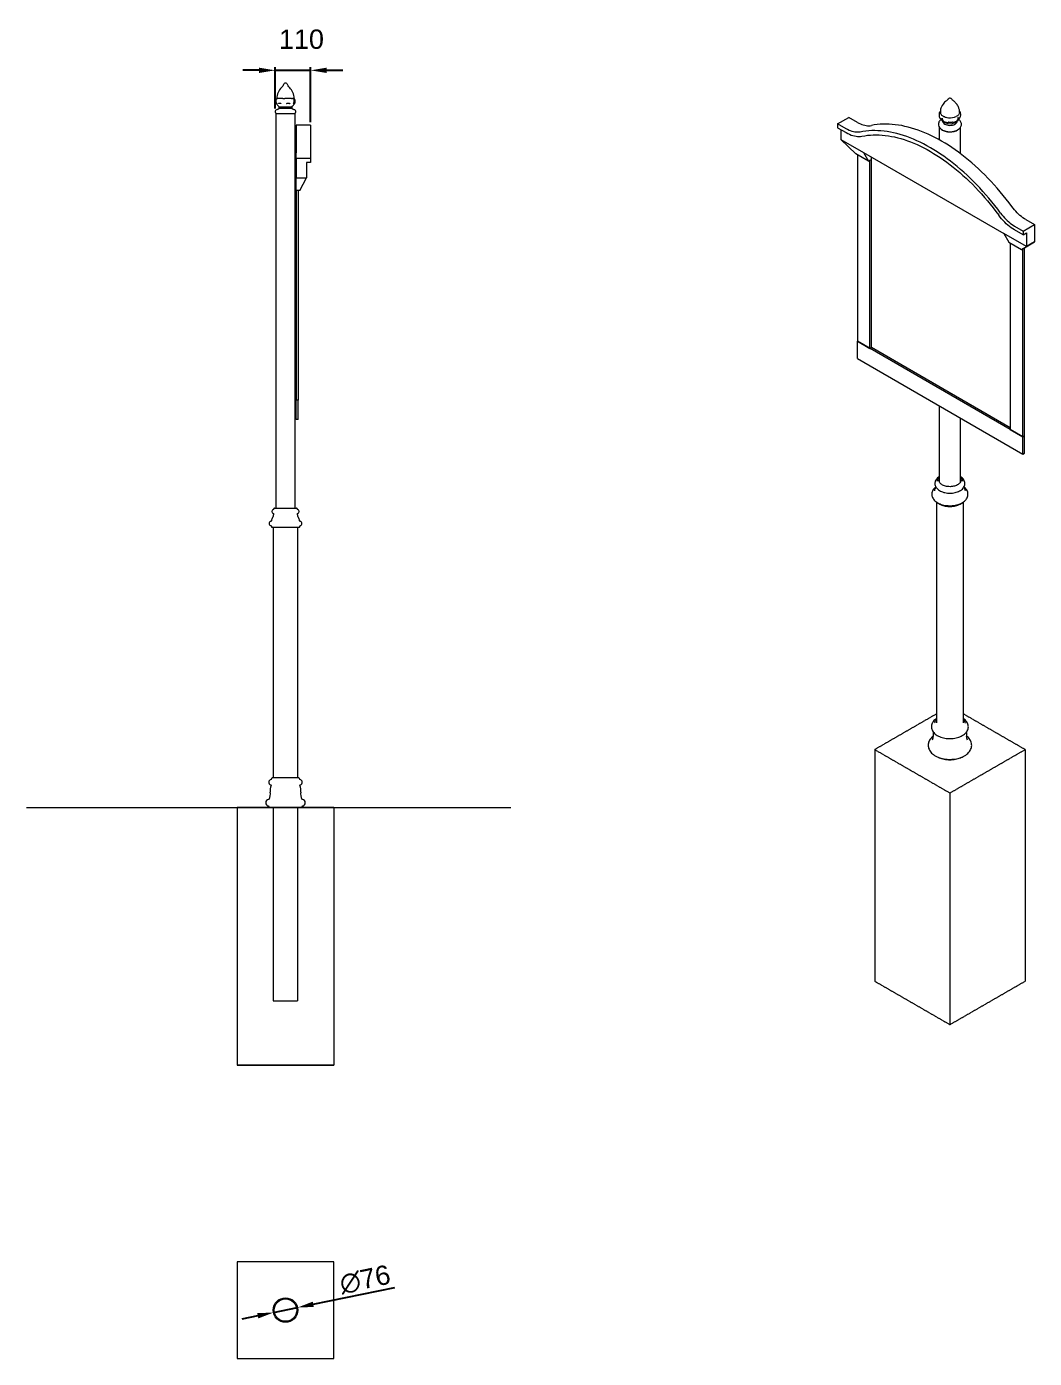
# Model space of a CAD drawing. Header units: millimetres. Extents: x -299 to 5370, y -195 to 4109.
# Drawn here: x 2241 to 5370, y -25 to 4109 of the extents above; entities that cross this region are included whole.
import ezdxf

# ---------------------------------------------------------------- set-up
doc = ezdxf.new("R2010")
doc.units = ezdxf.units.MM
doc.linetypes.add('HIDDEN', pattern=[1.905, 1.27, -0.635])
for name, color, linetype, lineweight in [('ZANO_R', 7, 'Continuous', 0), ('ZANO_R_przerywana', 7, 'HIDDEN', 0), ('ZANO_W', 1, 'Continuous', 0)]:
    doc.layers.add(name, color=color, linetype=linetype, lineweight=lineweight)
doc.styles.add('Arial', font='arial.ttf')
doc.styles.get("Standard").update_dxf_attribs({"font": 'ARIALUNI.TTF'})
doc.dimstyles.new('pl i ang', dxfattribs={"dimtxt": 50, "dimasz": 50, "dimexe": 1.25, "dimexo": 0.625, "dimgap": 10, "dimtad": 1, "dimtoh": 1, "dimtxsty": 'Standard', "dimcen": 2.5, "dimclrd": 1, "dimclre": 1, "dimclrt": 1, "dimadec": 0, "dimazin": 0, "dimtfac": 1, "dimtmove": 0, "dimatfit": 3, "dimfxl": 1, "dimarcsym": 1})

# ---------------------------------------------------------------- blocks, each defined once
blk = doc.blocks.new('*D421')
at = {"layer": 'ZANO_W', "color": 1, "lineweight": -2}
for p, q in [((2962.6, 3973.9), (2912.6, 3973.9)), ((3012.6, 3855.5), (3012.6, 3983.9)), ((3012.6, 3973.9), (3123, 3973.9)), ((3123, 3813.3), (3123, 3983.9)), ((3173, 3973.9), (3223, 3973.9))]:
    blk.add_line(p, q, dxfattribs=at)
at = {"layer": 'ZANO_W', "color": 1}
for points in [[(2962.6, 3965.5), (2962.6, 3982.2), (3012.6, 3973.9)], [(3173, 3982.2), (3173, 3965.5), (3123, 3973.9)]]:
    blk.add_solid(points, dxfattribs=at)
at = {"layer": 'ZANO_W', "color": 1, "insert": (3094.5, 4070.1), "char_height": 60, "attachment_point": 5, "style": 'Arial'}
blk.add_mtext('110', dxfattribs=at)
blk = doc.blocks.new('*D423')
at = {"layer": 'ZANO_W', "color": 1, "lineweight": -2}
for p, q in [((3131.3, 143.3), (3384.4, 195.7)), ((3007.8, 117.7), (3082.3, 133.2)), ((2958.8, 107.6), (2909.8, 97.5))]:
    blk.add_line(p, q, dxfattribs=at)
at = {"layer": 'ZANO_W', "color": 1}
for points in [[(3129.6, 151.5), (3132.9, 135.1), (3082.3, 133.2)], [(2960.5, 99.4), (2957.1, 115.8), (3007.8, 117.7)]]:
    blk.add_solid(points, dxfattribs=at)
at = {"layer": 'ZANO_W', "color": 1, "insert": (3292.1, 219.8), "char_height": 60, "attachment_point": 5, "rotation": 11.6942, "style": 'Arial'}
blk.add_mtext('∅76', dxfattribs=at)

msp = doc.modelspace()

# ---------------------------------------------------------------- linework, layer by layer
at = {"layer": 'ZANO_R'}
for p, q in [((3045.2, 3934.1), (3044.9, 3934.1)), ((3018, 3886.4), (3018, 3886.2)), ((3018.7, 3886.4), (3018, 3886.4)), ((3037, 3886.4), (3020.6, 3886.4)), ((3063.4, 3886.4), (3042.8, 3886.4)), ((3072, 3886.4), (3067.2, 3886.4)), ((3072, 3886.2), (3072, 3886.4)), ((3018, 3870), (3018.2, 3869.9)), ((3030.9, 3871.1), (3023.7, 3871.1)), ((3026.5, 3855.3), (3025.5, 3855.3)), ((3025.7, 3860.9), (3026.6, 3860.9)), ((3064.5, 3855.3), (3026.5, 3855.3)), ((3026.6, 3860.9), (3064.4, 3860.9)), ((3057.9, 3871.1), (3048.7, 3871.1)), ((3072, 3871.1), (3070, 3871.1)), ((3072, 3870.5), (3072, 3870.7)), ((3072, 3869.8), (3072.1, 3869.9)), ((3014.9, 3840.3), (3014.9, 2615.2)), ((3014.9, 3840.3), (3075.2, 3840.3)), ((3075.2, 3685.3), (3075.2, 3840.3)), ((4759.5, 3807.4), (4794.5, 3827.6)), ((4759.5, 3807.4), (4759.5, 3795.7)), ((4785.9, 3792.2), (4759.5, 3807.4)), ((4820.9, 3812.4), (4794.5, 3827.6)), ((5079.4, 3824), (5079.5, 3823.9)), ((5079.7, 3823.7), (5079.5, 3824)), ((5079.5, 3824), (5079.6, 3823.9)), ((5084, 3824.9), (5084.1, 3824.5)), ((5134.3, 3827.7), (5134.4, 3828.8)), ((5137.5, 3825.7), (5137.3, 3825.3)), ((3123, 3803.3), (3078, 3803.3)), ((3078, 3803.3), (3078, 3717.5)), ((3123, 3803.3), (3123, 3717.5)), ((4759.5, 3795.7), (4785.9, 3780.5)), ((4769.6, 3789.9), (4769.6, 3759.3)), ((5075, 3797.9), (5075, 3758.2)), ((5141.4, 3714.8), (5141.4, 3797.7)), ((4769.6, 3759.3), (4839.7, 3718.9)), ((4816.3, 3714.4), (4769.6, 3759.3)), ((3078, 3685.3), (3075, 3685.3)), ((3075, 2895.2), (3075, 3685.3)), ((3078, 3700.3), (3078, 3717.5)), ((3123, 3700.3), (3078, 3700.3)), ((3078, 3700.3), (3078, 3640.3)), ((3123, 3687.3), (3110, 3687.3)), ((3110, 3687.3), (3110, 3640.3)), ((3123, 3717.5), (3123, 3700.3)), ((3123, 3700.3), (3123, 3687.3)), ((4855.3, 3691.9), (4816.3, 3714.4)), ((4821, 3711.7), (4821, 3132.9)), ((4839.7, 3718.9), (5275.5, 3467.3)), ((4839.7, 3718.9), (4855.3, 3691.9)), ((4855.3, 3691.9), (4864.6, 3697.3)), ((4859.9, 3694.6), (4864.6, 3697.3)), ((4859.9, 3110.4), (4859.9, 3694.6)), ((4864.6, 3697.3), (4864.6, 3704.5)), ((4864.6, 3113.1), (4864.6, 3697.3)), ((3078, 3640.3), (3110, 3640.3)), ((3078, 3600.3), (3078, 3640.3)), ((3090, 3600.3), (3110, 3640.3)), ((3078, 3600.3), (3078, 2950.2)), ((3084, 3600.3), (3078, 3600.3)), ((3090, 3600.3), (3078, 3600.3)), ((3084, 3600.3), (3084, 2950.2)), ((5309.1, 3490.1), (5335.4, 3474.9)), ((5335.4, 3463.2), (5309.1, 3478.4)), ((5335.4, 3474.9), (5370.5, 3495.1)), ((5335.4, 3474.9), (5335.4, 3463.2)), ((5344.1, 3510.3), (5370.5, 3495.1)), ((5370.5, 3495.1), (5370.5, 3441.2)), ((5345.6, 3426.8), (5275.5, 3467.3)), ((5275.5, 3467.3), (5291.1, 3440.3)), ((5291.1, 3440.3), (5330, 3417.8)), ((5295.8, 3437.6), (5295.8, 2858.8)), ((5335.4, 3463.2), (5345.6, 3469.1)), ((5339.3, 3423.2), (5370.5, 3441.2)), ((5345.6, 3469.1), (5345.6, 3426.8)), ((5370.5, 3441.2), (5345.6, 3426.8)), ((5330, 3417.8), (5345.6, 3426.8)), ((5330, 3417.8), (5339.3, 3423.2)), ((5334.7, 3420.5), (5339.3, 3423.2)), ((5334.7, 2836.4), (5334.7, 3420.5)), ((5339.3, 2839.1), (5339.3, 3423.2)), ((4821, 3132.9), (4859.9, 3110.4)), ((4821, 3079), (4821, 3132.9)), ((5334.7, 2836.4), (4821, 3132.9)), ((4859.9, 3110.4), (4864.6, 3113.1)), ((5295.8, 2864.2), (4864.6, 3113.1)), ((4821, 3079), (5334.7, 2782.4)), ((3084, 2950.2), (3078, 2950.2)), ((3078, 2890.2), (3078, 2950.2)), ((3084, 2890.2), (3084, 2950.2)), ((3078, 2895.2), (3075, 2895.2)), ((3075.2, 2615.2), (3075.2, 2895.2)), ((5075, 2932.3), (5075, 2696.7)), ((5141.4, 2696.7), (5141.4, 2894)), ((3084, 2890.2), (3078, 2890.2)), ((5295.8, 2858.8), (5334.7, 2836.4)), ((5334.7, 2836.4), (5339.3, 2839.1)), ((5334.7, 2782.4), (5334.7, 2836.4)), ((5339.3, 2785.1), (5339.3, 2839.1)), ((5334.7, 2782.4), (5339.3, 2785.1)), ((5068.6, 2699.6), (5068.6, 2698.9)), ((5147.8, 2698.9), (5147.8, 2699.6)), ((5147.8, 2699.6), (5147.8, 2699.4)), ((5156.3, 2668.4), (5156.3, 2668.1)), ((3009.1, 2613.2), (3009.1, 2612.4)), ((3011.1, 2615.2), (3079, 2615.2)), ((3081, 2612.4), (3081, 2613.2)), ((5066.3, 2634), (5066.3, 1948)), ((5150.1, 1948), (5150.1, 2634)), ((3001, 2558.5), (3001, 2557.2)), ((3003, 2555.2), (3087.1, 2555.2)), ((3007, 2555.2), (3007, 1777.1)), ((3083.1, 1777.1), (3083.1, 2555.2)), ((3089.1, 2557.2), (3089.1, 2558.5)), ((5060.9, 1948.9), (5060.7, 1947.8)), ((5060.9, 1948.9), (5061, 1949.3)), ((5155.7, 1947.8), (5155.5, 1948.9)), ((5155.7, 1947.8), (5155.7, 1947.6)), ((3001.9, 1775.4), (3001.7, 1774.2)), ((3086.2, 1777.1), (3003.9, 1777.1)), ((3088.3, 1774.2), (3088.2, 1775.4)), ((2241.1, 1685.1), (3745.2, 1685.1)), ((2895, 1685.1), (3195, 1685.1)), ((3195, 1685.1), (2895, 1685.1)), ((2994, 1687.8), (2994, 1687.1)), ((3083.1, 1685.1), (3007, 1685.1)), ((3096.1, 1687.1), (3096.1, 1687.8))]:
    msp.add_line(p, q, dxfattribs=at)
at = {"layer": 'ZANO_R', "flags": 128}
for points in [[(3044.9, 3934.1), (3043.9, 3934), (3042.9, 3933.7), (3041.2, 3932.7), (3039.8, 3931.2), (3038.8, 3929.6), (3036.4, 3925.1), (3033.1, 3921.2), (3029.7, 3917.3), (3026.5, 3913.1), (3022.9, 3907), (3020.1, 3900.4), (3018.8, 3895.9), (3018.1, 3891.2), (3018, 3886.4)], [(3072, 3886.4), (3071.9, 3891.2), (3071.2, 3895.9), (3070, 3900.4), (3067.2, 3907), (3063.6, 3913.1), (3061, 3916.5), (3058.3, 3919.7), (3055.6, 3922.8), (3053.2, 3925.9), (3051.3, 3929.6), (3050.3, 3931.2), (3048.9, 3932.7), (3047.1, 3933.7), (3046.1, 3934), (3045.2, 3934.1)], [(3018.7, 3886.4), (3019.2, 3886.4), (3020.5, 3886.4), (3020.6, 3886.4)], [(3037, 3886.4), (3038.8, 3886.4), (3042.6, 3886.4), (3042.8, 3886.4)], [(3063.4, 3886.4), (3064.7, 3886.4), (3067.1, 3886.4), (3067.2, 3886.4)], [(5137.9, 3842.8), (5137.9, 3847.3), (5137.5, 3850.9), (5136.9, 3853.7), (5136.3, 3855.7), (5135.8, 3857.4), (5135, 3859.5), (5133.8, 3862.1), (5132.1, 3865.1), (5130.7, 3867.3), (5129.1, 3869.5), (5127, 3872.1), (5124.8, 3874.3), (5123.4, 3875.6), (5122.1, 3876.7), (5120.6, 3877.8), (5119.1, 3878.9), (5117.9, 3879.8), (5117.1, 3880.4), (5116.6, 3880.8), (5115.9, 3881.6), (5115, 3883), (5113.8, 3884.7), (5112.4, 3886), (5110.9, 3886.9), (5109, 3887.4), (5108, 3887.5), (5107.1, 3887.4), (5105, 3886.6), (5103.3, 3885.4), (5102.1, 3884.1), (5101.3, 3882.9), (5100.7, 3882), (5100, 3881), (5099, 3880.1), (5097.1, 3878.8), (5095.9, 3877.9), (5094.5, 3876.9), (5091.8, 3874.6), (5089.7, 3872.4), (5086.8, 3868.9), (5084.1, 3864.8), (5081.8, 3860.3), (5080.4, 3856.7), (5079.4, 3853.2), (5078.9, 3850.6), (5078.5, 3847.1), (5078.5, 3842.8)], [(3025.5, 3855.5), (3025.4, 3854.6), (3024.4, 3854), (3022.9, 3853.4), (3021.4, 3852.9), (3019.8, 3852.3), (3018.2, 3851.7), (3016.6, 3850.9), (3015.2, 3850), (3013.9, 3848.8), (3013, 3847.3), (3012.6, 3845.5), (3012.8, 3843.7), (3013.5, 3842), (3014.1, 3841.3), (3014.9, 3840.7), (3015.9, 3840.4), (3016.6, 3840.3)], [(3017.7, 3885.3), (3016.5, 3884.4), (3015.5, 3882.9), (3015.1, 3881.5), (3015, 3880.4), (3015.1, 3878.5), (3015.3, 3876.7), (3015.3, 3876.2), (3015.3, 3876.1), (3015.4, 3876), (3015.4, 3876), (3015.4, 3876), (3015.4, 3876), (3015.4, 3875.9), (3015.4, 3875.9), (3015.4, 3875.8), (3015.4, 3875.7), (3015.4, 3875.4), (3015.4, 3875), (3015.5, 3873.8), (3016, 3872.2), (3016.5, 3871.4), (3017.2, 3870.7), (3018.2, 3869.9)], [(3017.7, 3885.4), (3017.6, 3885.3), (3017.6, 3885.4)], [(3018, 3869.9), (3018, 3869.9), (3018.1, 3869.8)], [(3018.1, 3869.9), (3018.1, 3869.2), (3018.8, 3867.5), (3019.8, 3866), (3021, 3864.8), (3022.2, 3863.8), (3023.4, 3862.8), (3024.7, 3861.8), (3025.7, 3860.9)], [(3025.7, 3860.9), (3025.4, 3860.8), (3024.8, 3860.1), (3024.5, 3859.5), (3024.3, 3858.9), (3024.2, 3858.3), (3024.2, 3857.4), (3024.4, 3856.5), (3024.6, 3856.1), (3025, 3855.6), (3025.5, 3855.3)], [(3064.4, 3860.9), (3065.8, 3862.1), (3067.4, 3863.4), (3069, 3864.8), (3070.2, 3866), (3071.3, 3867.5), (3072, 3869.2), (3072, 3870.7)], [(3064.4, 3855.2), (3064.6, 3855.3), (3065.1, 3855.6), (3065.5, 3856.1), (3065.7, 3856.5), (3065.9, 3857.4), (3065.9, 3858.3), (3065.8, 3858.8), (3065.7, 3859.3), (3065.5, 3859.8), (3065.1, 3860.4), (3064.5, 3860.9), (3064.4, 3860.9)], [(3073.4, 3840.3), (3074.2, 3840.4), (3075.1, 3840.7), (3075.9, 3841.3), (3076.5, 3842), (3077.3, 3843.7), (3077.4, 3845.5), (3077, 3847.3), (3076.1, 3848.8), (3074.9, 3850), (3073.5, 3850.9), (3071.9, 3851.7), (3070.3, 3852.3), (3068.7, 3852.9), (3067.1, 3853.4), (3065.6, 3854), (3064.7, 3854.6), (3064.6, 3855.5)], [(3069.1, 3870.5), (3069.9, 3871.1), (3070.7, 3872.8), (3071, 3873.8), (3071.4, 3875.2), (3072, 3879.3), (3071.9, 3881.7), (3071.7, 3883.3), (3071.4, 3884.3), (3071.1, 3884.8), (3070.6, 3885.4)], [(3070.7, 3885.2), (3070.6, 3885.3), (3070.4, 3885.4)], [(3072, 3871.2), (3071.8, 3873.9), (3071.7, 3875.5), (3071.6, 3876.6)], [(3071.9, 3869.9), (3072.5, 3870.3), (3073.6, 3871.4), (3074.2, 3872.5), (3074.5, 3873.6), (3074.7, 3875.2), (3074.7, 3876.4), (3075, 3879), (3074.9, 3881.6), (3074.1, 3883.7), (3073.2, 3884.8), (3072.4, 3885.3)], [(3072.4, 3885.4), (3072.5, 3885.3), (3072.5, 3885.4)], [(5078.5, 3846.9), (5078.2, 3846.5), (5077.3, 3845.3), (5076.6, 3844.3), (5075.8, 3842.9), (5075.3, 3841.4), (5075, 3840), (5074.8, 3838), (5074.8, 3836.5), (5074.8, 3834.7), (5074.9, 3832.4), (5075.3, 3830), (5076, 3827.9), (5076.5, 3826.8), (5077.3, 3825.6), (5078.4, 3824.6), (5079.6, 3823.9)], [(5137.6, 3825.7), (5138.9, 3826.6), (5140.2, 3828.3), (5141, 3830.2), (5141.4, 3832.5), (5141.6, 3834.9), (5141.6, 3836.8), (5141.6, 3837.6), (5141.5, 3838.4), (5141.3, 3840.6), (5140.7, 3843.3), (5139.6, 3845.3), (5138.3, 3847.2), (5137.8, 3847.6)], [(4820.9, 3812.4), (4825.5, 3809.9), (4830.1, 3807.7), (4834.7, 3805.8), (4839.2, 3804.3), (4843.7, 3803.2), (4848.1, 3802.4), (4852.4, 3801.9), (4856.5, 3801.8), (4860.6, 3802), (4864.5, 3802.6)], [(5300.5, 3550.9), (5291.7, 3562.7), (5282.8, 3574.2), (5273.7, 3585.6), (5264.5, 3596.7), (5255.1, 3607.7), (5245.6, 3618.4), (5236, 3628.9), (5226.3, 3639.1), (5216.5, 3649.2), (5206.5, 3658.9), (5196.5, 3668.4), (5186.4, 3677.6), (5176.2, 3686.6), (5166, 3695.3), (5155.7, 3703.7), (5145.3, 3711.8), (5134.9, 3719.6), (5124.5, 3727.1), (5114, 3734.3), (5103.5, 3741.1), (5093, 3747.7), (5082.5, 3753.9), (5072, 3759.8), (5061.5, 3765.4), (5051, 3770.7), (5040.5, 3775.6), (5030.1, 3780.1), (5019.7, 3784.3), (5009.3, 3788.2), (4999, 3791.7), (4988.8, 3794.8), (4978.6, 3797.6), (4968.5, 3800), (4958.5, 3802.1), (4948.6, 3803.8), (4938.7, 3805.1), (4929, 3806.1), (4919.4, 3806.7), (4909.9, 3807), (4900.6, 3806.8), (4891.3, 3806.3), (4882.2, 3805.5), (4873.3, 3804.2), (4864.5, 3802.6)], [(5080.7, 3821.4), (5078.6, 3819.6), (5076.7, 3817.6), (5075.5, 3816), (5074.7, 3814.7), (5074.1, 3813.5), (5073.6, 3812.3), (5072.8, 3809.3), (5072.5, 3806.5), (5072.7, 3803.7), (5074, 3799.7), (5076.1, 3796), (5077.8, 3794), (5079.9, 3792), (5082.8, 3789.9), (5085.6, 3788.3), (5089, 3786.7), (5092.2, 3785.6), (5095.2, 3784.8), (5098.5, 3784.1), (5101.9, 3783.6), (5106, 3783.3), (5110.9, 3783.3), (5115.4, 3783.7), (5119.3, 3784.3), (5121.9, 3785), (5125, 3785.9), (5128.5, 3787.2), (5131.8, 3788.8), (5135.2, 3791), (5137.8, 3793.2), (5139.6, 3795.2), (5141.1, 3797.2), (5142.3, 3799.4), (5143.2, 3801.7), (5143.7, 3803.9), (5143.9, 3806.2), (5143.7, 3808.5), (5143.3, 3810.6), (5142.6, 3812.8), (5141.4, 3815.1), (5139.9, 3817.3), (5138.4, 3819), (5136.6, 3820.7), (5135.7, 3821.3)], [(5092.3, 3829), (5089.8, 3830), (5087.5, 3831.2), (5085.4, 3832.5), (5083.6, 3833.9), (5082, 3835.4), (5080.7, 3837), (5079.7, 3838.7), (5079, 3840.4)], [(5079.4, 3824), (5079.6, 3823.3), (5080.4, 3821.8), (5081.8, 3819.7), (5083.6, 3817.6), (5085.2, 3816.2), (5087.2, 3814.7), (5089.6, 3813.2), (5090.5, 3812.8), (5091.2, 3812.4), (5091.8, 3812.2), (5092.2, 3812), (5092.7, 3811.9), (5092.9, 3811.9), (5092.9, 3811.9), (5093, 3811.9)], [(5084.1, 3824.5), (5084.3, 3823.5), (5085.1, 3821.2), (5085.9, 3819.5), (5086.6, 3818.1), (5087.4, 3816.9), (5088, 3816.1), (5088.8, 3815.4), (5089.7, 3814.8), (5091.2, 3814.4), (5092.6, 3814), (5094.5, 3813.4), (5096.3, 3812.7), (5098, 3812.2), (5100.1, 3812), (5100.3, 3812.1)], [(5085.4, 3816), (5085.5, 3815.5), (5086.2, 3813.4), (5087.1, 3811.7), (5088, 3810.5), (5089.6, 3808.8), (5092, 3807.1), (5095.2, 3805.5), (5099, 3804.2), (5103.2, 3803.4), (5107.6, 3803), (5112, 3803.2), (5116.2, 3803.9), (5119.9, 3805), (5123.1, 3806.4), (5125.6, 3807.9), (5127.5, 3809.5), (5128.5, 3810.6), (5129.4, 3811.8), (5130.3, 3813.6), (5130.9, 3815.4), (5131, 3816.1)], [(5099.7, 3812.1), (5102.3, 3812.4), (5103.8, 3813.1)], [(5115.7, 3813.5), (5117.3, 3812.9), (5119.8, 3812.7)], [(5118.8, 3812.6), (5119.7, 3812.6), (5121.1, 3812.9), (5122.5, 3813.4), (5123.5, 3813.9), (5125.2, 3814.6), (5126.5, 3815), (5127.8, 3815.4), (5129, 3815.9), (5130.4, 3816.9), (5131.1, 3817.8), (5131.7, 3818.7), (5132.2, 3819.8), (5132.5, 3820.6), (5132.8, 3821.5), (5133.4, 3823.1), (5134.1, 3825.6), (5134.3, 3827.7)], [(5123.7, 3812.1), (5123.8, 3812.1), (5124.1, 3812.3), (5124.7, 3812.5), (5125.7, 3813), (5127.4, 3813.8), (5129.2, 3814.8), (5130.8, 3815.9), (5132.1, 3817), (5133.6, 3818.5), (5134.9, 3820), (5135.7, 3821.3), (5136.4, 3822.5), (5137, 3823.8), (5137.4, 3825.1), (5137.5, 3825.7)], [(5137.9, 3842.8), (5137.6, 3841), (5137, 3839.3), (5136.1, 3837.6), (5134.9, 3835.9), (5133.4, 3834.4), (5131.6, 3832.9), (5129.6, 3831.6), (5127.4, 3830.4)], [(5137.5, 3825.6), (5137.7, 3825.7), (5137.7, 3825.7)], [(5137.6, 3825.7), (5137.7, 3825.7), (5137.7, 3825.7)], [(5137.9, 3842.8), (5137.9, 3844), (5137.9, 3844.1)], [(4829.5, 3782.4), (4825.6, 3781.8), (4821.5, 3781.6), (4817.3, 3781.7), (4813.1, 3782.1), (4808.7, 3783), (4804.2, 3784.1), (4799.7, 3785.6), (4795.1, 3787.5), (4790.5, 3789.7), (4785.9, 3792.2)], [(4785.9, 3780.5), (4791.1, 3777.7), (4796.3, 3775.2), (4801.5, 3773.1), (4806.6, 3771.4), (4811.6, 3770.1), (4816.6, 3769.2), (4821.4, 3768.6), (4826.2, 3768.5), (4830.7, 3768.8), (4835.1, 3769.5)], [(5265.5, 3530.7), (5256.7, 3542.5), (5247.8, 3554), (5238.7, 3565.4), (5229.4, 3576.5), (5220.1, 3587.5), (5210.6, 3598.2), (5201, 3608.7), (5191.3, 3618.9), (5181.4, 3628.9), (5171.5, 3638.7), (5161.5, 3648.2), (5151.4, 3657.4), (5141.2, 3666.4), (5131, 3675.1), (5120.7, 3683.4), (5110.3, 3691.5), (5099.9, 3699.4), (5089.5, 3706.9), (5079, 3714), (5068.5, 3720.9), (5058, 3727.5), (5047.5, 3733.7), (5037, 3739.6), (5026.5, 3745.2), (5016, 3750.4), (5005.5, 3755.3), (4995.1, 3759.9), (4984.7, 3764.1), (4974.3, 3768), (4964, 3771.5), (4953.8, 3774.6), (4943.6, 3777.4), (4933.5, 3779.8), (4923.5, 3781.9), (4913.5, 3783.6), (4903.7, 3784.9), (4894, 3785.9), (4884.4, 3786.5), (4874.9, 3786.7), (4865.5, 3786.6), (4856.3, 3786.1), (4847.2, 3785.3), (4838.3, 3784), (4829.5, 3782.4)], [(4835.1, 3769.5), (4843.7, 3771), (4852.4, 3772.2), (4861.3, 3773.1), (4870.3, 3773.6), (4879.4, 3773.7), (4888.6, 3773.4), (4898, 3772.9), (4907.5, 3771.9), (4917, 3770.6), (4926.7, 3768.9), (4936.4, 3766.9), (4946.3, 3764.6), (4956.2, 3761.9), (4966.2, 3758.8), (4976.2, 3755.4), (4986.3, 3751.6), (4996.4, 3747.5), (5006.6, 3743.1), (5016.8, 3738.3), (5027, 3733.2), (5037.2, 3727.8), (5047.5, 3722), (5057.7, 3716), (5068, 3709.6), (5078.2, 3702.9), (5088.4, 3695.9), (5098.6, 3688.6), (5108.7, 3681), (5118.8, 3673.1), (5128.8, 3664.9), (5138.8, 3656.4), (5148.7, 3647.7), (5158.5, 3638.7), (5168.3, 3629.5), (5177.9, 3620), (5187.5, 3610.2), (5197, 3600.2), (5206.3, 3590), (5215.6, 3579.6), (5224.7, 3568.9), (5233.7, 3558.1), (5242.6, 3547), (5251.3, 3535.8), (5259.8, 3524.3)], [(5080.8, 3791.2), (5082.3, 3790), (5084.7, 3788.5)], [(5084.7, 3788.5), (5087.4, 3787.1), (5090.3, 3785.9), (5093.4, 3784.9), (5096.7, 3784), (5100.2, 3783.4), (5103.7, 3783), (5107.3, 3782.9), (5110.9, 3782.9), (5114.4, 3783.2), (5117.9, 3783.7), (5121.3, 3784.4), (5124.5, 3785.3), (5127.6, 3786.5), (5130.4, 3787.8), (5132.9, 3789.2), (5135.1, 3790.8), (5135.7, 3791.3)], [(5309.1, 3478.4), (5303.9, 3481.6), (5298.7, 3485.2), (5293.5, 3489.1), (5288.4, 3493.3), (5283.3, 3497.8), (5278.4, 3502.6), (5273.5, 3507.6), (5268.8, 3513), (5264.2, 3518.5), (5259.8, 3524.3)], [(5265.5, 3530.7), (5269.4, 3525.6), (5273.5, 3520.7), (5277.6, 3516), (5281.9, 3511.5), (5286.3, 3507.2), (5290.8, 3503.2), (5295.3, 3499.5), (5299.9, 3496.1), (5304.5, 3493), (5309.1, 3490.1)], [(5344.1, 3510.3), (5339.5, 3513.2), (5334.9, 3516.3), (5330.3, 3519.7), (5325.8, 3523.5), (5321.3, 3527.4), (5316.9, 3531.7), (5312.7, 3536.2), (5308.5, 3540.9), (5304.4, 3545.8), (5300.5, 3550.9)], [(5075, 2712.5), (5072.4, 2710.7), (5069.8, 2708.5), (5067.6, 2706.2), (5065.6, 2703.7), (5064.1, 2701.2), (5062.9, 2698.5), (5062.1, 2695.9), (5061.6, 2693.2), (5061.6, 2690.5), (5061.8, 2687.9), (5062.4, 2685.3), (5063.3, 2682.7), (5064.6, 2680.3), (5066.2, 2677.9), (5068.1, 2675.6), (5070.3, 2673.4), (5072.8, 2671.4), (5075.6, 2669.5), (5078.7, 2667.8), (5081.9, 2666.3), (5085.4, 2664.9), (5089, 2663.8), (5092.8, 2662.9), (5096.7, 2662.1), (5100.6, 2661.6), (5104.6, 2661.3), (5108.6, 2661.2), (5112.6, 2661.4), (5116.6, 2661.7), (5120.6, 2662.3), (5124.4, 2663), (5128.1, 2664), (5131.7, 2665.2), (5135.2, 2666.6), (5138.4, 2668.2), (5141.5, 2670), (5144.3, 2671.9), (5146.8, 2674.1), (5149, 2676.4), (5150.9, 2678.9), (5152.4, 2681.5), (5153.6, 2684.1), (5154.4, 2686.8), (5154.8, 2689.5), (5154.8, 2692.1), (5154.5, 2694.8), (5153.9, 2697.4), (5152.9, 2699.9), (5151.7, 2702.3), (5150, 2704.7), (5148.1, 2707), (5145.9, 2709.1), (5143.3, 2711.2), (5141.4, 2712.5)], [(5141.4, 2705.4), (5141.9, 2703.9), (5142.2, 2701.9), (5142.2, 2699.8), (5141.7, 2697.7), (5140.9, 2695.7), (5139.7, 2693.7), (5138.2, 2691.8), (5136.3, 2690), (5134.1, 2688.3), (5131.6, 2686.8), (5128.9, 2685.5), (5125.9, 2684.3), (5122.7, 2683.3), (5119.3, 2682.5), (5115.8, 2681.9), (5112.3, 2681.6), (5108.6, 2681.4), (5105, 2681.5), (5101.4, 2681.8), (5097.9, 2682.3), (5094.5, 2683.1), (5091.3, 2684), (5088.3, 2685.2), (5085.4, 2686.5), (5082.9, 2687.9), (5080.6, 2689.6), (5078.6, 2691.3), (5077, 2693.2), (5075.7, 2695.2), (5074.8, 2697.2), (5074.3, 2699.3), (5074.2, 2701.3), (5074.4, 2703.4), (5075, 2705.4)], [(5064.5, 2680.5), (5062, 2678.5), (5059.5, 2676), (5057.4, 2673.3), (5055.6, 2670.6), (5054.2, 2667.8), (5053.1, 2664.9), (5052.4, 2662), (5052.1, 2659.1), (5052.2, 2656.2), (5052.5, 2653.4), (5053.3, 2650.6), (5054.3, 2647.8), (5055.7, 2645.1), (5057.4, 2642.5), (5059.4, 2640), (5061.8, 2637.6), (5064.4, 2635.4), (5067.4, 2633.2), (5070.6, 2631.3), (5074, 2629.5), (5077.7, 2627.9), (5081.5, 2626.5), (5085.5, 2625.3), (5089.6, 2624.2), (5093.9, 2623.4), (5098.2, 2622.9), (5102.5, 2622.5), (5106.9, 2622.3), (5111.3, 2622.4), (5115.7, 2622.6), (5120.1, 2623.1), (5124.4, 2623.8), (5128.6, 2624.7), (5132.6, 2625.7), (5136.6, 2627), (5140.3, 2628.5), (5143.9, 2630.2), (5147.3, 2632.1), (5150.4, 2634.2), (5153.3, 2636.5), (5155.9, 2638.9), (5158.2, 2641.4), (5160.1, 2644.1), (5161.7, 2646.9), (5162.9, 2649.8), (5163.7, 2652.7), (5164.2, 2655.6), (5164.3, 2658.5), (5164, 2661.4), (5163.5, 2664.2), (5162.6, 2667), (5161.3, 2669.7), (5159.7, 2672.3), (5157.8, 2674.8), (5155.6, 2677.3), (5153.1, 2679.6), (5151.9, 2680.5)], [(5067.8, 2633), (5068.3, 2632.5), (5070.8, 2630.5), (5073.6, 2628.7), (5074.4, 2628.2), (5076, 2627.3), (5079.2, 2625.8), (5082.6, 2624.4), (5086.2, 2623.2), (5089.9, 2622.2), (5093.8, 2621.4), (5097.7, 2620.7), (5101.8, 2620.3), (5105.9, 2620.1), (5110, 2620.1), (5114.1, 2620.3), (5118.1, 2620.7), (5122.1, 2621.3), (5126, 2622.1), (5129.7, 2623), (5133.3, 2624.2), (5136.8, 2625.6), (5140, 2627.1), (5143, 2628.8), (5145.7, 2630.6), (5148.2, 2632.6), (5148.7, 2633.1)], [(5066.3, 1961.8), (5064.1, 1960.2), (5061.2, 1957.8), (5058.7, 1955.2), (5056.5, 1952.5), (5054.7, 1949.7), (5053.2, 1946.8), (5052.1, 1943.8), (5051.4, 1940.8), (5051, 1937.8), (5051, 1934.9), (5051.3, 1931.9), (5052, 1929), (5053, 1926.2), (5054.3, 1923.4), (5056, 1920.7), (5058, 1918.1), (5060.3, 1915.7), (5062.9, 1913.3), (5065.8, 1911.1), (5069, 1909), (5072.4, 1907.1), (5076.1, 1905.4), (5079.9, 1903.9), (5083.9, 1902.6), (5088.1, 1901.5), (5092.3, 1900.7), (5096.7, 1900), (5101.1, 1899.6), (5105.5, 1899.3), (5109.9, 1899.3), (5114.4, 1899.5), (5118.8, 1899.9), (5123.2, 1900.5), (5127.4, 1901.3), (5131.6, 1902.4), (5135.6, 1903.6), (5139.5, 1905.1), (5143.2, 1906.8), (5146.7, 1908.6), (5150, 1910.7), (5153.1, 1913), (5155.8, 1915.4), (5158.3, 1918), (5160.4, 1920.7), (5162.1, 1923.6), (5163.5, 1926.5), (5164.5, 1929.5), (5165.1, 1932.5), (5165.4, 1935.5), (5165.3, 1938.4), (5164.9, 1941.4), (5164.1, 1944.3), (5163.1, 1947.1), (5161.6, 1949.8), (5159.9, 1952.5), (5157.8, 1955), (5155.5, 1957.5), (5152.8, 1959.8), (5150.1, 1961.8)], [(5155.4, 1949.2), (5155.4, 1949.2), (5155.5, 1948.9)], [(5056.2, 1907.2), (5055.3, 1906.5), (5052.2, 1903.8), (5049.5, 1901), (5047.2, 1898), (5045.2, 1894.9), (5043.5, 1891.8), (5042.2, 1888.6), (5041.3, 1885.3), (5040.8, 1882), (5040.6, 1878.8), (5040.8, 1875.5), (5041.3, 1872.3), (5042.2, 1869.2), (5043.3, 1866.1), (5044.8, 1863.1), (5046.7, 1860.2), (5048.8, 1857.3), (5051.3, 1854.6), (5054.1, 1852), (5057.2, 1849.5), (5060.6, 1847.2), (5064.2, 1845.1), (5068.1, 1843.1), (5072.2, 1841.4), (5076.4, 1839.8), (5080.8, 1838.5), (5085.3, 1837.3), (5090, 1836.4), (5094.7, 1835.7), (5099.5, 1835.2), (5104.3, 1834.9), (5109.1, 1834.9), (5114, 1835), (5118.8, 1835.4), (5123.5, 1836), (5128.2, 1836.7), (5132.8, 1837.7), (5137.3, 1839), (5141.6, 1840.4), (5145.8, 1842), (5149.8, 1843.9), (5153.7, 1845.9), (5157.3, 1848.2), (5160.6, 1850.6), (5163.7, 1853.2), (5166.4, 1856), (5168.9, 1859), (5170.9, 1862), (5172.6, 1865.2), (5174, 1868.4), (5174.9, 1871.7), (5175.5, 1874.9), (5175.8, 1878.2), (5175.6, 1881.4), (5175.2, 1884.6), (5174.4, 1887.8), (5173.3, 1890.9), (5171.8, 1893.9), (5170, 1896.9), (5167.9, 1899.7), (5165.5, 1902.5), (5162.8, 1905.1), (5160.2, 1907.2)], [(5072.7, 1841.2), (5074.9, 1840.1), (5078.6, 1838.7), (5082.5, 1837.4), (5086.5, 1836.3), (5090.6, 1835.4), (5094.9, 1834.7), (5099.2, 1834.1), (5103.6, 1833.8), (5108, 1833.7), (5112.4, 1833.8), (5116.8, 1834.1), (5121.1, 1834.6), (5125.4, 1835.3), (5129.5, 1836.2), (5133.6, 1837.3), (5137.4, 1838.5), (5141.1, 1840), (5144, 1841.3)]]:
    msp.add_lwpolyline(points, dxfattribs=at)
at = {"layer": 'ZANO_R'}
for radius in [38.1, 38.1, 34.9]:
    msp.add_circle((3045, 125.4), radius, dxfattribs=at)
for centre, radius, start, end in [((3017.2, 3886.1), 0.836, 299.4015, 5.1915), ((3083, 3883.2), 11.3, 165.3271, 178.1154), ((3073, 3886.2), 0.954, 178.766, 236.4714), ((3022.3, 3870.5), 1.54, 26.5491, 54.8807), ((3023.7, 3871.2), 0.07, 205.9885, 276.4122), ((3030.9, 3871.2), 0.109, 262.6176, 320.4698), ((3030.3, 3871.8), 0.932, 320.9978, 359.0168), ((3052, 3873.9), 4.38, 209.1478, 218.1287), ((3048.7, 3871.3), 0.134, 224.3527, 278.1794), ((3057.9, 3871.3), 0.114, 262.5171, 319.4157), ((3060.2, 3869.7), 2.67, 129.7606, 146.3007), ((3070, 3871.2), 0.0461, 189.0317, 267.9334), ((3072.8, 3871.1), 0.794, 127.7604, 175.8917), ((3071.9, 3871.2), 0.133, 347.1332, 4.0089), ((5088.7, 3843.5), 10.2, 176.2976, 197.4434), ((5079.7, 3822.9), 1.13, 13.0014, 56.5275), ((5081, 3823.2), 0.286, 194.059, 217.0239), ((5096.7, 3835.2), 20, 217.2929, 239.6518), ((5086.7, 3818), 0.0792, 223.8654, 292.536), ((5107.8, 3872.6), 46.3, 250.542, 257.98), ((5108.2, 3840.4), 32.2, 241.9149, 299.0485), ((5108.2, 3875.8), 49.5, 258.3256, 286.2733), ((5103.6, 3812.3), 0.895, 34.0146, 74.5044), ((5104.5, 3812.9), 0.177, 228.4581, 272.8815), ((5108.2, 3863.6), 51, 265.8231, 277.7575), ((5115.1, 3813.2), 0.188, 271.9433, 313.7645), ((5116, 3812.6), 0.93, 105.8514, 147.4132), ((5110.6, 3865.7), 39.1, 287.0602, 295.4595), ((5122.1, 3832.8), 16.6, 306.044, 331.3349), ((5137.8, 3824.7), 1.13, 126.2826, 170.3142), ((5136.3, 3825), 0.363, 332.2802, 349.911), ((5085.5, 2699.1), 16.9, 128.5755, 178.1273), ((5079.3, 2699.3), 5.06, 148.1464, 170.1924), ((5130.2, 2698.7), 17.6, 1.9445, 50.3553), ((5136.4, 2699), 5.83, 7.6989, 30.7684), ((5090.6, 2663.9), 30.8, 147.7499, 171.5549), ((5124.7, 2663.4), 32, 8.9536, 32.04), ((3009.1, 2604.2), 6.5, 104.1861, 254.0971), ((3007.1, 2612.4), 2, 284.1861, 359), ((3011.1, 2613.2), 2, 90, 179), ((3079, 2613.2), 2, 1, 90), ((3083, 2612.4), 2, 181, 255.8139), ((3080.9, 2604.2), 6.5, 285.9029, 75.8139), ((3001.1, 2567.2), 7, 102.4113, 256.5615), ((2999.1, 2576), 2, 282.4113, 351.9185), ((3025.9, 2572.2), 25, 146.6193, 171.9185), ((2984.1, 2599.7), 25, 326.6193, 350.7915), ((3006.8, 2596), 2, 350.7915, 74.0971), ((3083.3, 2596), 2, 105.9029, 189.2085), ((3106, 2599.7), 25, 189.2085, 213.3807), ((3064.2, 2572.2), 25, 8.0815, 33.3807), ((3090.9, 2576), 2, 188.0815, 257.5887), ((3089, 2567.2), 7, 283.4385, 77.5887), ((2999, 2558.4), 2, 1, 76.5615), ((3003, 2557.2), 2, 181, 270), ((3087.1, 2557.2), 2, 270, 359), ((3091.1, 2558.4), 2, 103.4385, 179), ((5080.9, 1945.5), 20.2, 135.977, 169.2033), ((5136.6, 1946.1), 19.1, 9.48, 45.0808), ((5046.5, 1903.9), 10, 333.8392, 10.8935), ((5096.2, 1912.8), 40.4, 169.4472, 189.9689), ((5169.8, 1903.9), 9.9, 168.9129, 206.1446), ((5116.8, 1912.8), 43.8, 350.8426, 9.7357), ((5074.3, 1888.3), 21.8, 149.4088, 162.8216), ((5141.9, 1888.2), 22, 17.2205, 30.6306), ((3001.5, 1764.1), 8.5, 99.7638, 253.9116), ((3037.4, 1738), 40, 157.5656, 187.0119), ((2998.6, 1754), 2, 337.5656, 73.9116), ((2999.7, 1774.5), 2, 279.7638, 352.7367), ((3003.9, 1775.1), 2, 90, 172.7367), ((3086.2, 1775.1), 2, 7.2633, 90), ((3090.3, 1774.5), 2, 187.2633, 260.2362), ((3091.4, 1754), 2, 106.0884, 202.4344), ((3052.6, 1738), 40, 352.9881, 22.4344), ((3088.5, 1764.1), 8.5, 286.0884, 80.2362), ((2994.1, 1700.1), 10.5, 96.8541, 260.0883), ((2992.6, 1712.5), 2, 276.8541, 335.5888), ((2958, 1728.2), 40, 335.5888, 7.0119), ((3132, 1728.2), 40, 172.9881, 204.4112), ((3097.4, 1712.5), 2, 204.4112, 263.1459), ((3095.9, 1700.1), 10.5, 279.9117, 83.1459), ((2992, 1687.8), 2, 1, 80.0883), ((2996, 1687.1), 2, 181, 270), ((3094.1, 1687.1), 2, 270, 359), ((3098.1, 1687.8), 2, 99.9117, 179)]:
    msp.add_arc(centre, radius, start, end, dxfattribs=at)
at = {"layer": 'ZANO_R_przerywana'}
for p, q in [((5066.3, 1975.9), (4874.7, 1865.3)), ((5341.7, 1865.3), (5150.1, 1975.9)), ((4874.7, 1865.3), (5108.2, 1730.5)), ((4874.7, 1865.3), (4874.7, 1146.3)), ((5108.2, 1730.5), (5341.7, 1865.3)), ((5341.7, 1865.3), (5341.7, 1146.3)), ((5108.2, 1730.5), (5108.2, 1011.5)), ((2895, 1685.1), (2895, 885.1)), ((2895, 1685.1), (2895, 885.1)), ((3007, 1685.1), (3007, 1085.1)), ((3083.1, 1085.1), (3083.1, 1685.1)), ((3195, 1685.1), (3195, 885.1)), ((3195, 1685.1), (3195, 885.1)), ((4874.7, 1146.3), (5108.2, 1011.5)), ((5108.2, 1011.5), (5341.7, 1146.3)), ((3007, 1085.1), (3083.1, 1085.1)), ((2895, 885.1), (3195, 885.1)), ((3195, 885.1), (2895, 885.1)), ((2895, 275.5), (2895, -24.6)), ((3195, 275.5), (2895, 275.5)), ((3195, -24.6), (3195, 275.5)), ((2895, -24.6), (3195, -24.6))]:
    msp.add_line(p, q, dxfattribs=at)

# ---------------------------------------------------------------- dimensions: what is measured, and where the dimension line sits
at = {"layer": 'ZANO_W'}
dim = msp.add_linear_dim(base=(3123, 3973.9), p1=(3012.6, 3845.5), p2=(3123, 3803.3), dimstyle='pl i ang', override={"dimtxt": 60, "dimexe": 10, "dimexo": 10, "dimtoh": 0, "dimdec": 0, "dimtxsty": 'Arial', "dimtdec": 0, "dimtmove": 1}, dxfattribs=at)
dim.commit()
dim.dimension.update_dxf_attribs({"geometry": '*D421', "text_midpoint": (3094.5, 4070.1)})
dim = msp.add_diameter_dim_2p(p1=(3007.8, 117.7), p2=(3082.3, 133.2), dimstyle='pl i ang', override={"dimtxt": 60, "dimexe": 10, "dimexo": 10, "dimtoh": 0, "dimdec": 0, "dimtxsty": 'Arial', "dimtdec": 0, "dimtmove": 1}, dxfattribs=at)
dim.commit()
dim.dimension.update_dxf_attribs({"geometry": '*D423', "text_midpoint": (3300.6, 178.4), "dimtype": 163})

doc.saveas('drawing.dxf')
